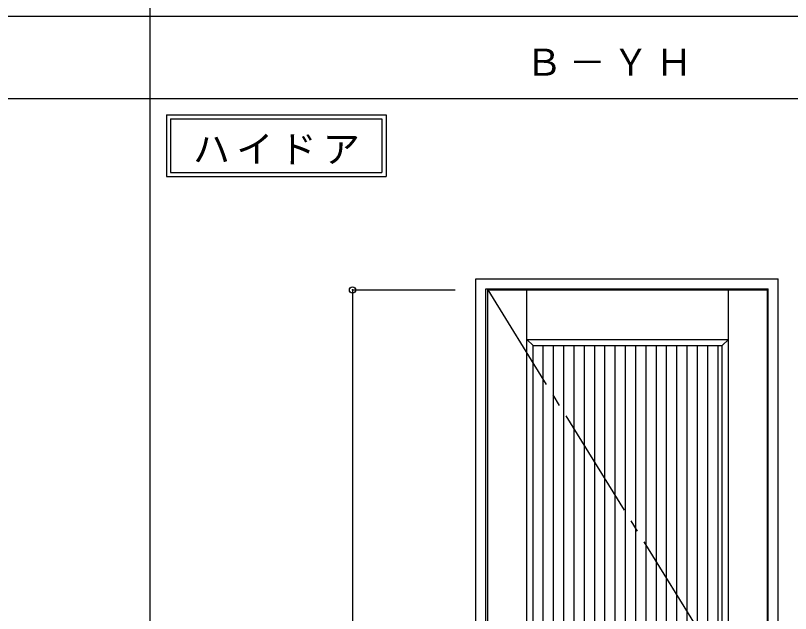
# Model space of a CAD drawing. Units: millimetres, scale not verified. Extents: x -6000 to 5700, y -4307 to 4175.
# Drawn here: x 878 to 2763, y -1268 to 186 of the extents above; entities that cross this region are included whole.
import ezdxf

# ---------------------------------------------------------------- set-up
doc = ezdxf.new("R2010")
doc.units = ezdxf.units.MM
doc.header["$LTSCALE"] = 30
doc.header["$PDMODE"] = 32
doc.header["$PDSIZE"] = 15
doc.linetypes.add('CHAIN2', pattern=[12, 9, -1, 1, -1])
for name, color, linetype in [('0-2_扉', 7, 'Continuous'), ('0-4_枠', 3, 'Continuous'), ('0-7', 7, 'CHAIN2'), ('0-A_文字', 7, 'Continuous'), ('0-B_寸法', 7, 'Continuous'), ('0-C_ハッチ', 4, 'Continuous'), ('F-1_枠', 6, 'Continuous')]:
    doc.layers.add(name, color=color, linetype=linetype)
doc.styles.add('ＭＳ ゴシック', font='')
doc.styles.get('ＭＳ ゴシック').set_extended_font_data('MS Gothic')

msp = doc.modelspace()

# ---------------------------------------------------------------- linework, layer by layer
at = {"layer": '0-2_扉'}
for p, q in [((2026.4, -481.25), (2706.4, -481.25)), ((2026.4, -2676.25), (2026.4, -481.25)), ((2121.4, -1714.27), (2121.4, -481.25)), ((2611.4, -2676.25), (2611.4, -481.25)), ((2706.4, -2676.25), (2706.4, -481.25)), ((2121.4, -601.25), (2136.4, -616.25)), ((2121.4, -601.25), (2611.4, -601.25)), ((2611.4, -601.25), (2596.4, -616.25)), ((2136.4, -616.25), (2596.4, -616.25)), ((2136.4, -1707.79), (2136.4, -616.25)), ((2596.4, -1861.25), (2596.4, -616.25)), ((2136.59, -799.25), (2136.4, -799.25))]:
    msp.add_line(p, q, dxfattribs=at)
at = {"layer": '0-4_枠'}
for p, q in [((1997.4, -454.25), (2732.4, -454.25)), ((1997.4, -2701.25), (1997.4, -454.25)), ((2732.4, -2701.25), (2732.4, -454.25)), ((2021.4, -478.25), (2708.4, -478.25)), ((2021.4, -2701.25), (2021.4, -478.25)), ((2708.4, -2701.25), (2708.4, -478.25))]:
    msp.add_line(p, q, dxfattribs=at)
at = {"layer": '0-7'}
msp.add_line((2026.4, -481.25), (2706.4, -1578.75), dxfattribs=at)
at = {"layer": '0-A_文字'}
for p, q in [((1244.8, -55.5), (1244.8, -205.5)), ((1254.8, -65.5), (1769.13, -65.5)), ((1769.13, -65.5), (1769.13, -195.5)), ((1244.8, -205.5), (1779.13, -205.5))]:
    msp.add_line(p, q, dxfattribs=at)
for points in [[(1244.8, -55.5), (1779.13, -55.5), (1779.13, -205.5)], [(1254.8, -65.5), (1254.8, -195.5), (1769.13, -195.5)]]:
    msp.add_lwpolyline(points, dxfattribs=at)
at = {"layer": '0-B_寸法', "color": 4}
for q in [(1947.4, -481.25), (1697.4, -2676.25)]:
    msp.add_line((1697.4, -481.25), q, dxfattribs=at)
at = {"layer": '0-B_寸法'}
msp.add_point((1697.4, -481.25), dxfattribs=at)
at = {"layer": '0-C_ハッチ'}
for p, q in [((2161.4, -1699.8), (2161.4, -616.25)), ((2186.4, -1700.96), (2186.4, -616.25)), ((2211.4, -1861.25), (2211.4, -616.25)), ((2236.4, -1861.25), (2236.4, -616.25)), ((2261.4, -1861.25), (2261.4, -616.25)), ((2286.4, -1861.25), (2286.4, -616.25)), ((2311.4, -1861.25), (2311.4, -616.25)), ((2336.4, -1861.25), (2336.4, -616.25)), ((2361.4, -1861.25), (2361.4, -616.25)), ((2386.4, -1861.25), (2386.4, -616.25)), ((2411.4, -1861.25), (2411.4, -616.25)), ((2436.4, -1861.25), (2436.4, -616.25)), ((2461.4, -1861.25), (2461.4, -616.25)), ((2486.4, -1861.25), (2486.4, -616.25)), ((2511.4, -1861.25), (2511.4, -616.25)), ((2536.4, -1861.25), (2536.4, -616.25)), ((2561.4, -1861.25), (2561.4, -616.25)), ((2586.4, -1861.25), (2586.4, -616.25))]:
    msp.add_line(p, q, dxfattribs=at)
at = {"layer": 'F-1_枠'}
for p, q in [((1204.8, 4175), (1204.8, -3790)), ((-6000, 184.5), (5690, 184.5)), ((-6000, -15.5), (5690, -15.5))]:
    msp.add_line(p, q, dxfattribs=at)

# ---------------------------------------------------------------- texts
at = {"layer": '0-A_文字', "char_height": 65.98, "attachment_point": 7, "style": 'ＭＳ ゴシック'}
for s, insert in [('\\T1.17;Ｂ－ＹＨ', (2118.1, 39.5)), ('\\T1.17;ハイドア', (1309.46, -175.5))]:
    msp.add_mtext(s, dxfattribs=dict(at, insert=insert))

doc.saveas('drawing.dxf')
